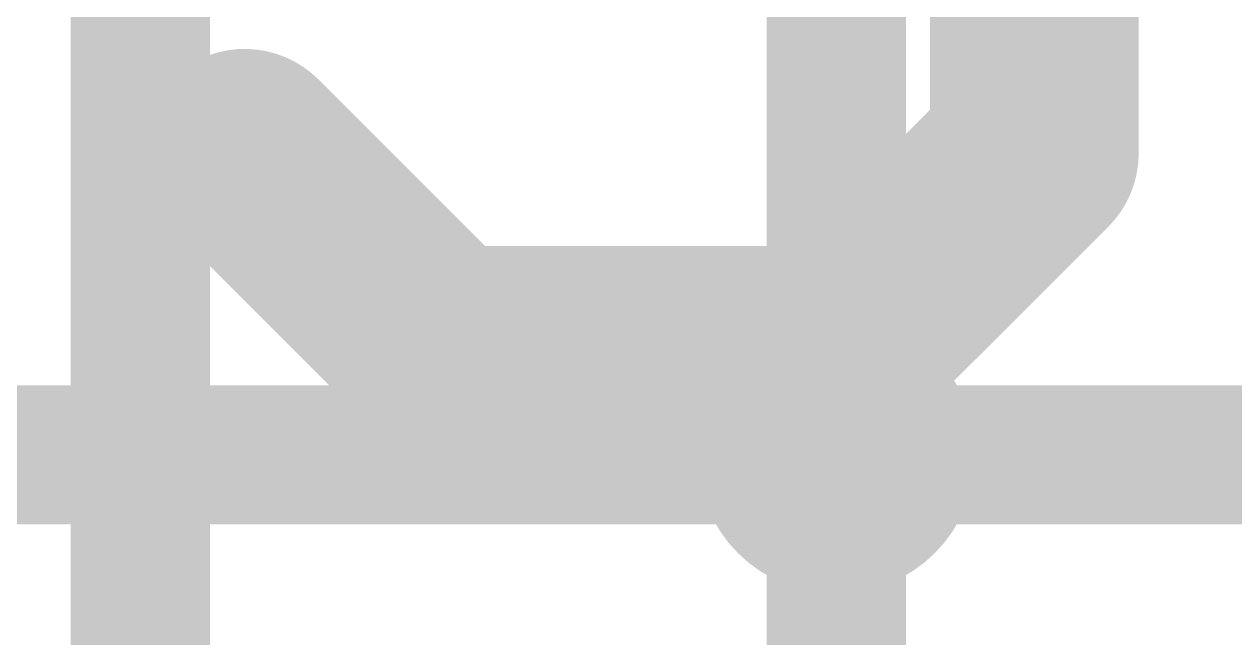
# Model space of a CAD drawing. Extents: x -3.8 to 55.5, y -10.2 to 68.5.
# Drawn here: x 18.119 to 22.536, y 30.827 to 33.069 of the extents above; entities that cross this region are included whole.
import ezdxf

# ---------------------------------------------------------------- set-up
doc = ezdxf.new("R2010")
doc.units = 0
for name, color, linetype in [('1', 12, 'CONTINUOUS'), ('16', 132, 'CONTINUOUS'), ('18', 110, 'CONTINUOUS'), ('21', 41, 'CONTINUOUS')]:
    doc.layers.add(name, color=color, linetype=linetype)

# ---------------------------------------------------------------- blocks, each defined once
blk = doc.blocks.new('ROUNDV')
at = {"const_width": 0.5}
blk.add_lwpolyline([(0, -0.25, 1), (0, 0.25, 1), (0, -0.25)], format="xyb", dxfattribs=at)

msp = doc.modelspace()

# ---------------------------------------------------------------- linework, layer by layer
at = {"layer": '1', "const_width": 0.508}
for points in [[(5.5521, 31.496), (21.082, 31.496)], [(21.082, 31.496), (47.752, 31.496)]]:
    msp.add_lwpolyline(points, dxfattribs=at)
at = {"layer": '1', "const_width": 0.254}
for points in [[(21.082, 31.623, 1), (21.082, 31.369)], [(21.082, 31.369, 1), (21.082, 31.623)]]:
    msp.add_lwpolyline(points, format="xyb", dxfattribs=at)
at = {"layer": '16', "const_width": 0.508}
for points in [[(21.082, 31.496), (21.082, 50.546)], [(18.542, 39.116), (18.542, 18.536)], [(21.082, 9.906), (21.082, 31.496)]]:
    msp.add_lwpolyline(points, dxfattribs=at)
at = {"layer": '16', "const_width": 0.254}
for points in [[(21.209, 31.496, 1), (20.955, 31.496)], [(20.955, 31.496, 1), (21.209, 31.496)]]:
    msp.add_lwpolyline(points, format="xyb", dxfattribs=at)
at = {"layer": '21', "const_width": 0.762}
for points in [[(21.0838, 34.0378), (21.8041, 33.3176)], [(21.8041, 33.3176), (21.8041, 32.5973)], [(19.6433, 31.877), (18.923, 32.5973)], [(21.8041, 32.5973), (21.0838, 31.877)], [(21.0838, 31.877), (19.6433, 31.877)]]:
    msp.add_lwpolyline(points, dxfattribs=at)
at = {"layer": '21', "const_width": 0.381}
for points in [[(21.6694, 33.1829, 1), (21.9388, 33.4523)], [(19.0577, 32.732, 1), (18.7883, 32.4626)], [(21.9388, 32.4626, 1), (21.6694, 32.732)], [(21.6136, 32.5973, 1), (21.9946, 32.5973)], [(19.6433, 32.0675, 1), (19.6433, 31.6865)], [(21.0838, 31.6865, 1), (21.0838, 32.0675)], [(19.5086, 31.7423, 1), (19.778, 32.0117)], [(20.9491, 32.0117, 1), (21.2186, 31.7423)]]:
    msp.add_lwpolyline(points, format="xyb", dxfattribs=at)

# ---------------------------------------------------------------- block references
at = {"layer": '18', "xscale": 1.016, "yscale": 1.016}
msp.add_blockref('ROUNDV', (21.082, 31.496), dxfattribs=at)
msp.add_blockref('ROUNDV', (21.082, 31.496), dxfattribs=at)

doc.saveas('drawing.dxf')
